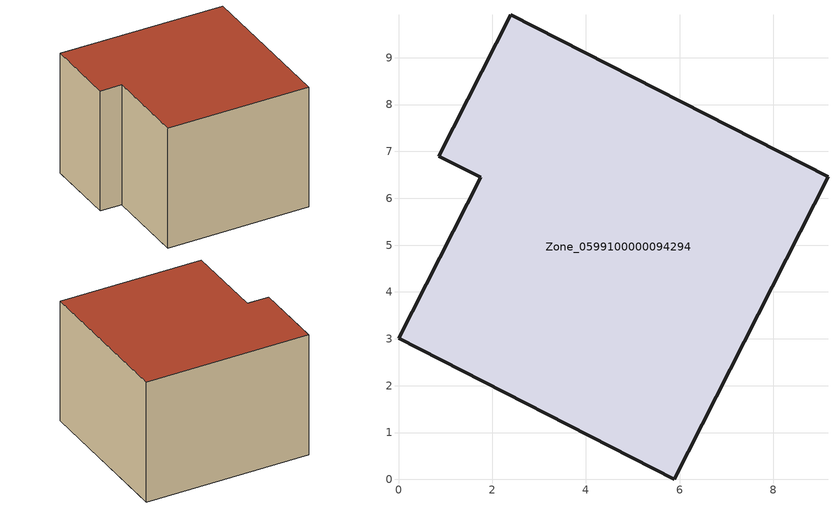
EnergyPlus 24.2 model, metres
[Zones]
Zone_0599100000094294
 floor ground (C_G): 9.16,6.46 5.88,0 0,3.01 1.75,6.45 0.86,6.9 2.4,9.92 z0
 wall outside (C_F): 5.88,0 9.16,6.46 2.4,9.92 0.86,6.9 1.75,6.45 0,3.01 5.88,0 z0:5.76
 roof outside (C_R): 0,3.01 5.88,0 9.16,6.46 2.4,9.92 0.86,6.9 1.75,6.45 z5.76
[BUILDING]
Pand.0599100000094294: North Axis=0; Terrain=City; Loads Convergence Tolerance Value=0.04; Temperature Convergence Tolerance Value=0.4; Solar Distribution=FullExterior; Maximum Number of Warmup Days=25; Minimum Number of Warmup Days=1
[Site:Location]
Rotterdam.The.Hague.AP_ZH_NLD Design_Conditions: Latitude=51.96; Longitude=4.45; Time Zone=1; Elevation=-4.5
[SITE:GROUNDTEMPERATURE:BUILDINGSURFACE]
18, 18, 18, 18, 18, 18, 18, 18, 18, 18, 18, 18
[MATERIAL] Thermal Absorptance=0.9; Solar Absorptance=0.7; Visible Absorptance=0.7
Name | Roughness | Thickness | Conductivity | Density | Specific Heat
G.TI.1992-2005 | MediumSmooth | 0.15 | 0.06 | 540 | 1210
F.TI.1992-2005 | Rough | 0.3 | 0.12 | 1920 | 840
R.TI.1992-2005 | MediumRough | 0.2 | 0.08 | 1500 | 1000
[CONSTRUCTION]
C_G: G.TI.1992-2005
C_F: F.TI.1992-2005
C_R: R.TI.1992-2005
[ZONE]
Zone_0599100000094294: Type=1; Multiplier=1; Ceiling Height=Autocalculate; Volume=Autocalculate; Floor Area=autocalculate; Part of Total Floor Area=Yes
[ZONEINFILTRATION:DESIGNFLOWRATE]
Infil_Zone_0599100000094294: Zone or ZoneList or Space or SpaceList=Zone_0599100000094294; Schedule=AlwaysOn; Design Flow Rate Calculation Method=Flow/Area; Flow Rate per Floor Area=0.0015; Constant Term Coefficient=1; Temperature Term Coefficient=0; Velocity Term Coefficient=0; Velocity Squared Term Coefficient=0
[HVACTEMPLATE:ZONE:IDEALLOADSAIRSYSTEM]
Zone_0599100000094294: Maximum Heating Supply Air Temperature=50; Minimum Cooling Supply Air Temperature=13; Maximum Heating Supply Air Humidity Ratio=0.0156; Minimum Cooling Supply Air Humidity Ratio=0.0077; Heating Limit=NoLimit; Cooling Limit=NoLimit; Dehumidification Control Type=ConstantSensibleHeatRatio; Cooling Sensible Heat Ratio=0.7; Dehumidification Setpoint=60; Humidification Control Type=None; Humidification Setpoint=30; Outdoor Air Method=None; Outdoor Air Flow Rate per Person=0.00944; Outdoor Air Flow Rate per Zone Floor Area=0; Outdoor Air Flow Rate per Zone=0; Demand Controlled Ventilation Type=None; Outdoor Air Economizer Type=NoEconomizer; Heat Recovery Type=None; Sensible Heat Recovery Effectiveness=0.7; Latent Heat Recovery Effectiveness=0.65
[ZONECONTROL:THERMOSTAT]
ThermostatControl_Zone_0599100000094294: Zone or ZoneList=Zone_0599100000094294; Control Type Schedule=DualSetpointControlType; Control 1=Thermostat_Zone_0599100000094294; Temperature Difference Between Cutout And Setpoint=0
[THERMOSTATSETPOINT:DUALSETPOINT]
Thermostat_Zone_0599100000094294: Heating Setpoint Temperature Schedule=HeatingSetpoint_Zone_0599100000094294; Cooling Setpoint Temperature Schedule=CoolingSetpoint_Zone_0599100000094294
[SCHEDULE:COMPACT]
HeatingSetpoint_Zone_0599100000094294: Through: 12/31, For: AllDays, Until: 24:00, 21
CoolingSetpoint_Zone_0599100000094294: Through: 12/31, For: AllDays, Until: 24:00, 24
DualSetpointControlType: Through: 12/31, For: AllDays, Until: 24:00, 4
AlwaysOn: Through: 12/31, For: AllDays, Until: 24:00, 1
